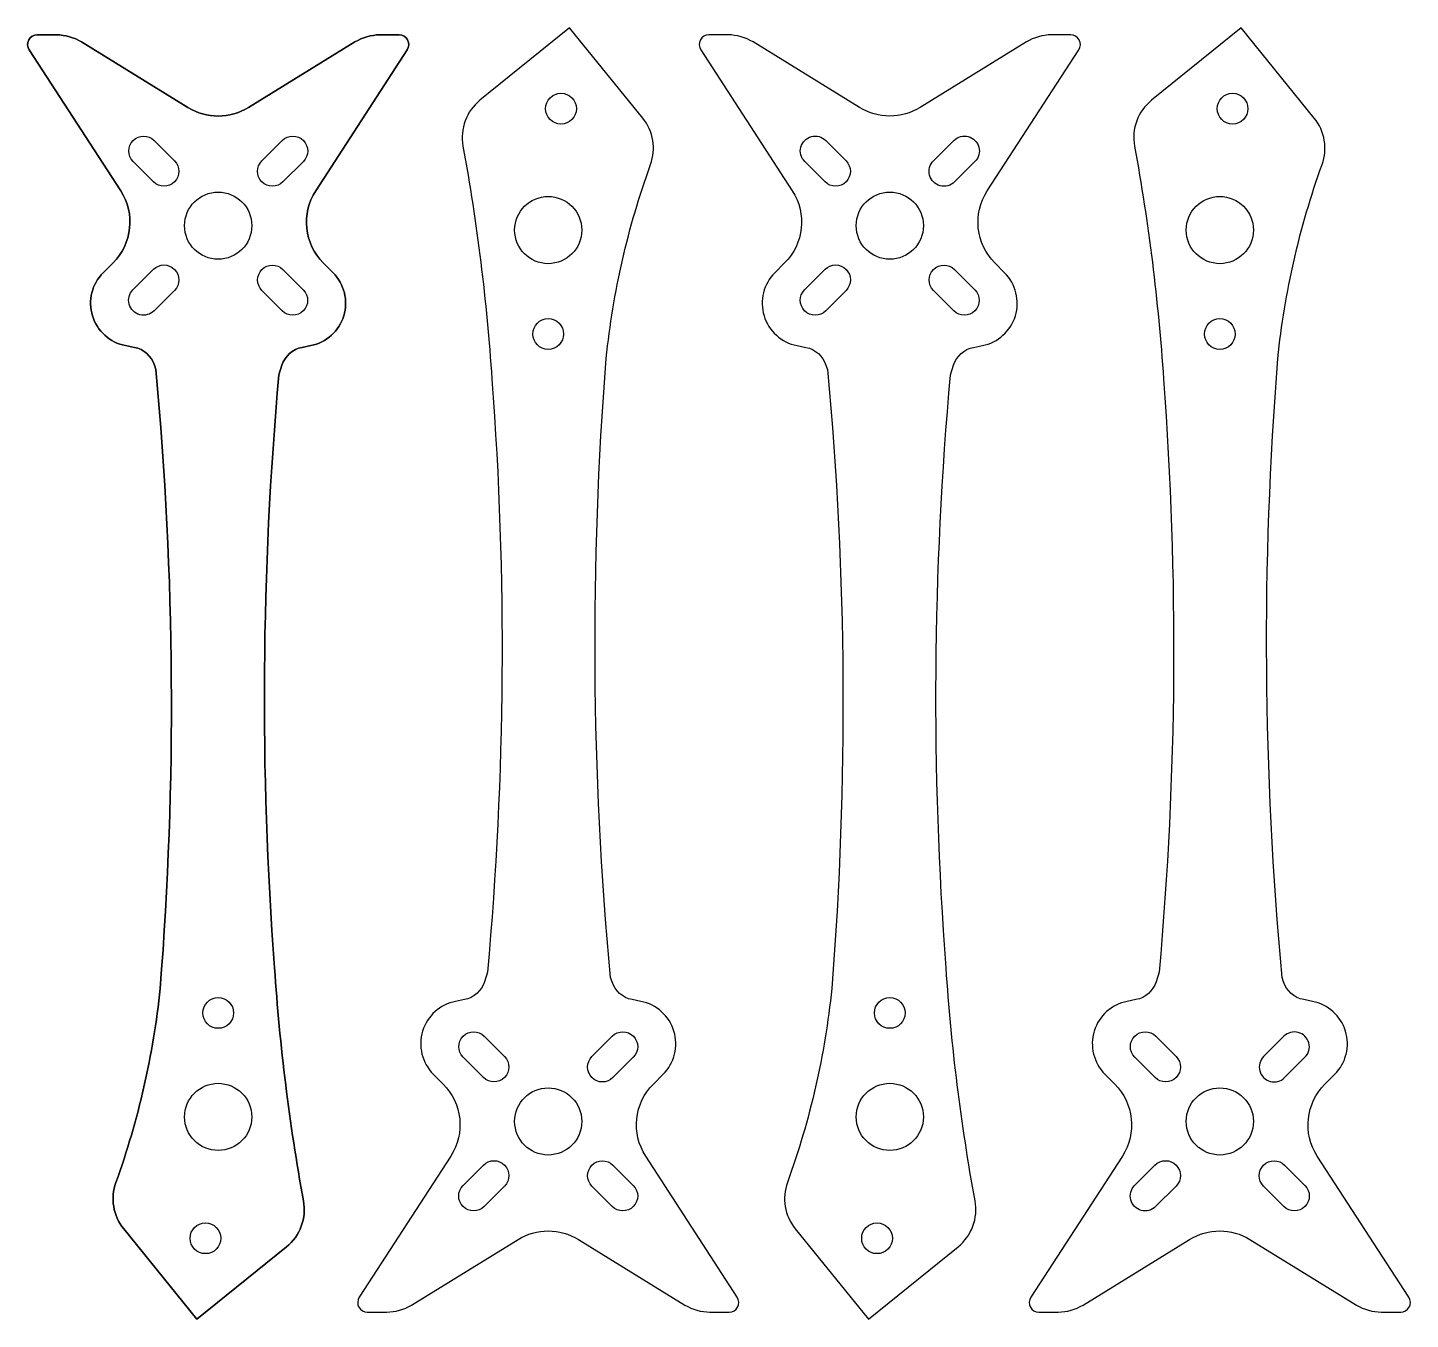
# Model space of a CAD drawing. Header units: millimetres. Extents: x -70 to 74, y -69 to 65.
import ezdxf

# ---------------------------------------------------------------- set-up
doc = ezdxf.new("R2010")
doc.units = ezdxf.units.MM
doc.layers.get('0').update_dxf_attribs({"linetype": 'CONTINUOUS'})

msp = doc.modelspace()

# ---------------------------------------------------------------- linework, layer by layer
for p, q in [((61.11, -39.93), (58.99, -42.05)), ((61.11, -39.93), (58.99, -42.05)), ((61.18, -44.25), (63.3, -42.13)), ((61.18, -44.25), (63.3, -42.13))]:
    msp.add_line(p, q)
for points in [[(-9.07, -33.8, -0.043071), (-9.52, 30.7, -0.061249), (-4.91, 50.89, 0.262747), (-5.72, 55.74), (-13.35, 65.16), (-22.69, 57.6, 0.274326), (-24.46, 52.82, -0.028538), (-21.44, 28.52, -0.041243), (-21.9, -33.26), (-22.22, -34.26, -0.273516), (-24.31, -36.12), (-25.22, -36.3, 0.599861), (-27.55, -43.89), (-26.52, -44.92, -0.353488), (-25.73, -52.42), (-35.27, -67.14, 0.594676), (-34.43, -68.68), (-32.43, -68.68, 0.13887), (-29.81, -67.94), (-18.72, -61.11, -0.283201), (-12.43, -61.11), (-1.33, -67.94, 0.13887), (1.29, -68.68), (3.29, -68.68, 0.594676), (4.13, -67.14), (-5.41, -52.43, -0.353973), (-4.61, -44.92), (-3.59, -43.9, 0.600447), (-5.91, -36.3), (-6.83, -36.12, -0.273516), (-8.92, -34.26)], [(-9.07, -33.8, -0.043071), (-9.52, 30.7, -0.061249), (-4.91, 50.89, 0.262747), (-5.72, 55.74), (-13.35, 65.16), (-22.69, 57.6, 0.274326), (-24.46, 52.82, -0.028538), (-21.44, 28.52, -0.041243), (-21.9, -33.26), (-22.22, -34.26, -0.273516), (-24.31, -36.12), (-25.22, -36.3, 0.599861), (-27.55, -43.89), (-26.52, -44.92, -0.353488), (-25.73, -52.42), (-35.27, -67.14, 0.594676), (-34.43, -68.68), (-32.43, -68.68, 0.13887), (-29.81, -67.94), (-18.72, -61.11, -0.283201), (-12.43, -61.11), (-1.33, -67.94, 0.13887), (1.29, -68.68), (3.29, -68.68, 0.594676), (4.13, -67.14), (-5.41, -52.43, -0.353973), (-4.61, -44.92), (-3.59, -43.9, 0.600447), (-5.91, -36.3), (-6.83, -36.12, -0.273516), (-8.92, -34.26)], [(48.1, -33.26), (47.78, -34.26, -0.273516), (45.69, -36.12), (44.78, -36.3, 0.599861), (42.45, -43.89), (43.48, -44.92, -0.353488), (44.27, -52.42), (34.73, -67.14, 0.594676), (35.57, -68.68), (37.57, -68.68, 0.13887), (40.19, -67.94), (51.28, -61.11, -0.283201), (57.57, -61.11), (68.67, -67.94, 0.13887), (71.29, -68.68), (73.29, -68.68, 0.594676), (74.13, -67.14), (64.59, -52.43, -0.353973), (65.39, -44.92), (66.41, -43.9, 0.600447), (64.09, -36.3), (63.17, -36.12, -0.273516), (61.08, -34.26), (60.93, -33.8, -0.043071), (60.48, 30.7, -0.061249), (65.09, 50.89, 0.262747), (64.28, 55.74), (56.65, 65.16), (47.31, 57.6, 0.274326), (45.54, 52.82, -0.028538), (48.56, 28.52, -0.041243)], [(63.17, -36.12, -0.273516), (61.08, -34.26), (60.93, -33.8, -0.043071), (60.48, 30.7, -0.061249), (65.09, 50.89, 0.262747), (64.28, 55.74), (56.65, 65.16), (47.31, 57.6, 0.274326), (45.54, 52.82, -0.028538), (48.56, 28.52, -0.041243), (48.1, -33.26), (47.78, -34.26, -0.273516), (45.69, -36.12), (44.78, -36.3, 0.599861), (42.45, -43.89), (43.48, -44.92, -0.353488), (44.27, -52.42), (34.73, -67.14, 0.594676), (35.57, -68.68), (37.57, -68.68, 0.13887), (40.19, -67.94), (51.28, -61.11, -0.283201), (57.57, -61.11), (68.67, -67.94, 0.13887), (71.29, -68.68), (73.29, -68.68, 0.594676), (74.13, -67.14), (64.59, -52.43, -0.353973), (65.39, -44.92), (66.41, -43.9, 0.600447), (64.09, -36.3)], [(-52.19, -69.43), (-59.82, -60.01, -0.262747), (-60.63, -55.16, 0.061249), (-56.02, -34.97, 0.043071), (-56.47, 29.53), (-56.62, 29.99, 0.273516), (-58.71, 31.85), (-59.64, 32.03, -0.600447), (-61.95, 39.63), (-60.93, 40.65, 0.353973), (-60.13, 48.16), (-69.67, 62.86, -0.594676), (-68.83, 64.41), (-66.83, 64.41, -0.13887), (-64.21, 63.67), (-53.12, 56.84, 0.283201), (-46.82, 56.84), (-35.73, 63.67, -0.13887), (-33.11, 64.41), (-31.11, 64.41, -0.594676), (-30.27, 62.86), (-39.81, 48.15, 0.353488), (-39.02, 40.65), (-38, 39.62, -0.599861), (-40.32, 32.03), (-41.23, 31.85, 0.273516), (-43.32, 29.99), (-43.64, 28.99, 0.041243), (-44.1, -32.79, 0.028538), (-41.08, -57.09, -0.274326), (-42.85, -61.88)], [(-38, 39.62), (-39.02, 40.65, -0.353488), (-39.81, 48.15), (-30.27, 62.86, 0.594676), (-31.11, 64.41), (-33.11, 64.41, 0.13887), (-35.73, 63.67), (-46.82, 56.84, -0.283201), (-53.12, 56.84), (-64.21, 63.67, 0.13887), (-66.83, 64.41), (-68.83, 64.41, 0.594676), (-69.67, 62.86), (-60.13, 48.16, -0.353973), (-60.93, 40.65), (-61.95, 39.63, 0.600447), (-59.64, 32.03), (-58.71, 31.85, -0.273516), (-56.62, 29.99), (-56.47, 29.53, -0.043071), (-56.02, -34.97, -0.061249), (-60.63, -55.16, 0.262747), (-59.82, -60.01), (-52.19, -69.43), (-42.85, -61.88, 0.274326), (-41.08, -57.09, -0.028538), (-44.1, -32.79, -0.041243), (-43.64, 28.99), (-43.32, 29.99, -0.273516), (-41.23, 31.85), (-40.32, 32.03, 0.599861)], [(25.9, -32.79, -0.041243), (26.36, 28.99), (26.68, 29.99, -0.273516), (28.77, 31.85), (29.68, 32.03, 0.599861), (32, 39.62), (30.98, 40.65, -0.353488), (30.19, 48.15), (39.73, 62.86, 0.594676), (38.89, 64.41), (36.89, 64.41, 0.13887), (34.27, 63.67), (23.18, 56.84, -0.283201), (16.88, 56.84), (5.79, 63.67, 0.13887), (3.17, 64.41), (1.17, 64.41, 0.594676), (0.33, 62.86), (9.87, 48.16, -0.353973), (9.07, 40.65), (8.05, 39.63, 0.600447), (10.36, 32.03), (11.29, 31.85, -0.273516), (13.38, 29.99), (13.53, 29.53, -0.043071), (13.98, -34.97, -0.061249), (9.37, -55.16, 0.262747), (10.18, -60.01), (17.81, -69.43), (27.15, -61.88, 0.274326), (28.92, -57.09, -0.028538)], [(13.53, 29.53, -0.043071), (13.98, -34.97, -0.061249), (9.37, -55.16, 0.262747), (10.18, -60.01), (17.81, -69.43), (27.15, -61.88, 0.274326), (28.92, -57.09, -0.028538), (25.9, -32.79, -0.041243), (26.36, 28.99), (26.68, 29.99, -0.273516), (28.77, 31.85), (29.68, 32.03, 0.599861), (32, 39.62), (30.98, 40.65, -0.353488), (30.19, 48.15), (39.73, 62.86, 0.594676), (38.89, 64.41), (36.89, 64.41, 0.13887), (34.27, 63.67), (23.18, 56.84, -0.283201), (16.88, 56.84), (5.79, 63.67, 0.13887), (3.17, 64.41), (1.17, 64.41, 0.594676), (0.33, 62.86), (9.87, 48.16, -0.353973), (9.07, 40.65), (8.05, 39.63, 0.600447), (10.36, 32.03), (11.29, 31.85, -0.273516), (13.38, 29.99)], [(-58.84, 51.22, -1), (-56.65, 53.41), (-54.53, 51.29, -1), (-56.72, 49.1)], [(-54.53, 51.29, -1), (-56.72, 49.1), (-58.84, 51.22, -1), (-56.65, 53.41)], [(-43.22, 49.09, -1), (-45.41, 51.29), (-43.29, 53.41, -1), (-41.09, 51.21)], [(-41.09, 51.21), (-43.22, 49.09, -1), (-45.41, 51.29), (-43.29, 53.41, -1)], [(11.16, 51.22, -1), (13.35, 53.41), (15.47, 51.29, -1), (13.28, 49.1)], [(13.35, 53.41), (15.47, 51.29, -1), (13.28, 49.1), (11.16, 51.22, -1)], [(26.78, 49.09, -1), (24.59, 51.29), (26.71, 53.41, -1), (28.91, 51.21)], [(26.71, 53.41, -1), (28.91, 51.21), (26.78, 49.09, -1), (24.59, 51.29)], [(-56.65, 35.66, -1), (-58.85, 37.85), (-56.72, 39.98, -1), (-54.53, 37.78)], [(-54.53, 37.78), (-56.65, 35.66, -1), (-58.85, 37.85), (-56.72, 39.98, -1)], [(-43.22, 39.97), (-41.1, 37.85, -1), (-43.29, 35.66), (-45.41, 37.78, -1)], [(-45.41, 37.78, -1), (-43.22, 39.97), (-41.1, 37.85, -1), (-43.29, 35.66)], [(15.47, 37.78), (13.35, 35.66, -1), (11.15, 37.85), (13.28, 39.98, -1)], [(11.15, 37.85), (13.28, 39.98, -1), (15.47, 37.78), (13.35, 35.66, -1)], [(26.78, 39.97), (28.9, 37.85, -1), (26.71, 35.66), (24.59, 37.78, -1)], [(28.9, 37.85, -1), (26.71, 35.66), (24.59, 37.78, -1), (26.78, 39.97)], [(-22.32, -44.24), (-24.44, -42.12, -1), (-22.25, -39.93), (-20.13, -42.05, -1)], [(-22.32, -44.24), (-24.44, -42.12, -1), (-22.25, -39.93), (-20.13, -42.05, -1)], [(-6.7, -42.13), (-8.82, -44.25, -1), (-11.01, -42.05), (-8.89, -39.93, -1)], [(-11.01, -42.05), (-8.89, -39.93, -1), (-6.7, -42.13), (-8.82, -44.25, -1)], [(49.87, -42.05, -1), (47.68, -44.24), (45.56, -42.12, -1), (47.75, -39.93)], [(47.68, -44.24), (45.56, -42.12, -1), (47.75, -39.93), (49.87, -42.05, -1)], [(-22.26, -57.68, -1), (-24.45, -55.49), (-22.33, -53.36, -1), (-20.13, -55.56)], [(-22.26, -57.68, -1), (-24.45, -55.49), (-22.33, -53.36, -1), (-20.13, -55.56)], [(-8.82, -53.37), (-6.7, -55.49, -1), (-8.89, -57.68), (-11.01, -55.56, -1)], [(-8.82, -53.37), (-6.7, -55.49, -1), (-8.89, -57.68), (-11.01, -55.56, -1)], [(45.55, -55.49), (47.67, -53.36, -1), (49.87, -55.56), (47.74, -57.68, -1)], [(49.87, -55.56), (47.74, -57.68, -1), (45.55, -55.49), (47.67, -53.36, -1)], [(58.99, -55.56, -1), (61.18, -53.37), (63.3, -55.49, -1), (61.11, -57.68)], [(61.18, -53.37), (63.3, -55.49, -1), (61.11, -57.68), (58.99, -55.56, -1)]]:
    msp.add_lwpolyline(points, format="xyb", close=True)
for centre, radius in [((-14.24, 56.72), 1.6), ((55.76, 56.72), 1.6), ((-49.97, 44.53), 3.5), ((-49.97, 44.53), 3.5), ((-15.57, 44.07), 3.5), ((-15.57, 44.07), 3.5), ((20.03, 44.53), 3.5), ((20.03, 44.53), 3.5), ((54.43, 44.07), 3.5), ((54.43, 44.07), 3.5), ((-15.57, 33.24), 1.6), ((54.43, 33.24), 1.6), ((-49.97, -37.51), 1.6), ((20.03, -37.51), 1.6), ((-49.97, -48.34), 3.5), ((-49.97, -48.34), 3.5), ((-15.57, -48.81), 3.5), ((-15.57, -48.81), 3.5), ((20.03, -48.34), 3.5), ((20.03, -48.34), 3.5), ((54.43, -48.81), 3.5), ((54.43, -48.81), 3.5), ((-51.3, -60.99), 1.6), ((18.7, -60.99), 1.6)]:
    msp.add_circle(centre, radius)
for centre, start, end in [((62.21, -41.03), -45.0146, 134.9854), ((62.21, -41.03), -45.0146, 134.9854), ((60.09, -43.15), 134.9854, 314.9854), ((60.09, -43.15), 134.9854, 314.9854)]:
    msp.add_arc(centre, 1.55, start, end)

doc.saveas('drawing.dxf')
